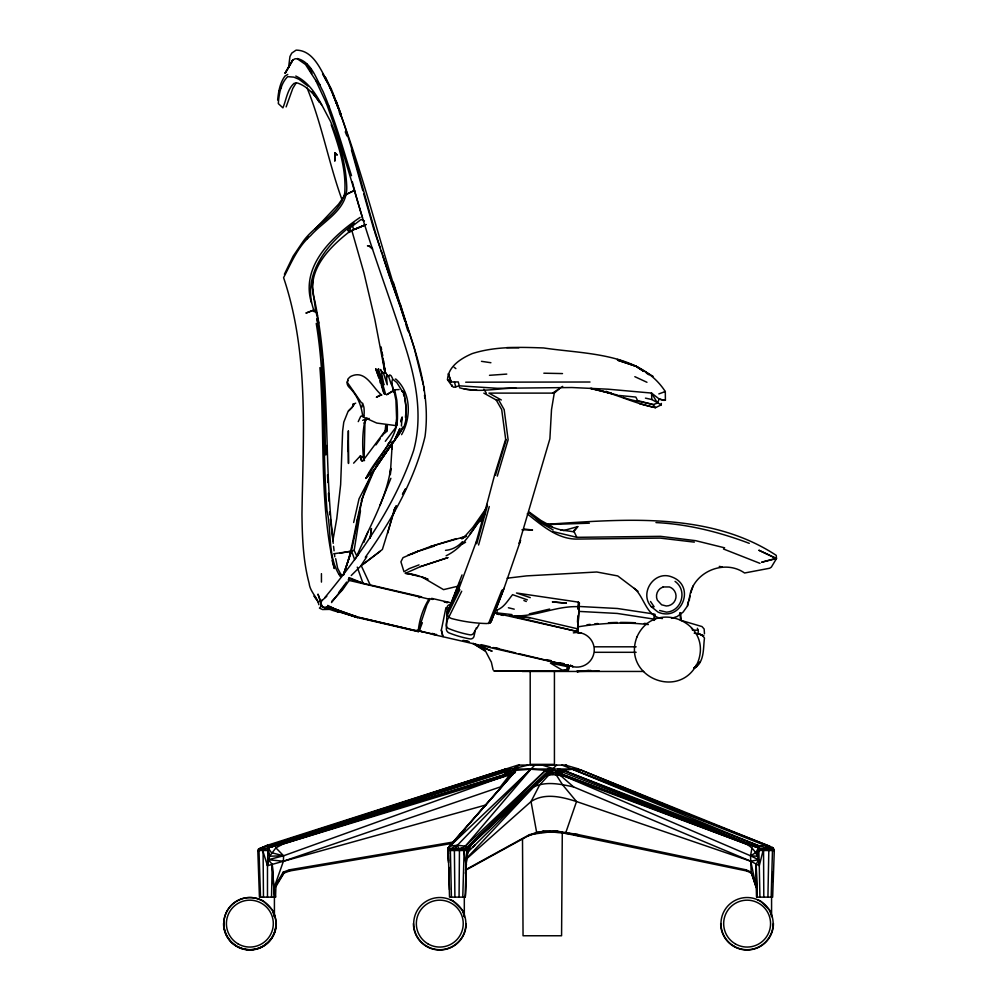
<?xml version="1.0" encoding="UTF-8"?>
<svg xmlns="http://www.w3.org/2000/svg" width="1000" height="1000" viewBox="0 0 1000 1000"><rect width="100%" height="100%" fill="white"/><g stroke="black" fill="none" stroke-linecap="round" stroke-linejoin="round"><path stroke-width="1.5" d="M267.488 897.138L267.475 865.7L269.587 856.225L267.488 845.263L518.025 765.088L566.613 765.1M486.213 804.887L272.225 864.375L274.462 897.138L272.225 864.375L268.312 859.712L283.562 855.788L504.963 776L505.012 769.25L514.05 768.55L527.975 765.138M530.2 671.2L530.2 764.375L554.425 764.375L554.425 671.2M271.512 897.138L272.225 864.375L267.475 865.7L267.987 847.812L510.175 769.025L508.325 773.475L505.412 774.438L283.137 843.95L257.812 850.5L259.438 897.138L275.538 897.138L275.912 886.625L283.875 873.112L289.6 870.987L452.762 843.3M348.263 441.15L348.35 430.812L348.488 463.475L348.263 441.15L348.075 451.488M459.062 897.138L459.45 850.5L457.388 845.263L534.812 765.088M577.863 609.2L578.35 602.125L516.475 593L530.262 597.638M767.925 897.138L768.825 850.188L768.7 848.662L764.65 845.263L561.962 765.088M459.45 850.5L466.85 847.812L471.938 843.95L544.5 776C549.263 771.475 556.763 772.663 562.463 774.438L745.987 843.95C752.387 846.938 756.812 852.925 758.475 859.712L756.188 864.375L756.637 897.138L772.65 897.138L774.287 850.5L772.6 847.513L578.387 769.025L516.1 769.025L514.788 770.662L514.75 773.088L508.325 773.475L509.275 775.088L512.675 774.7L509.787 770.662L505.375 771.95L267.987 847.812L271.525 852.738L283.562 855.788L283.412 861.237L274.125 887.588L275.538 897.138M484.05 806.963L514.75 771.95L516.1 769.025L514.05 768.55L513.088 770.2L513.337 772.95L509.787 770.662L505.412 774.438L267.987 847.812M462.775 897.138L464.188 849.1L463.088 847.513L458.75 848.662L451.15 848.662L448.95 847.513L449.412 846.15L516.062 770.3L530.788 769.25L545.513 770.3L548.663 769.025L550.6 773.088L539.688 784.887L531.038 801.55L466.213 859.175M562.288 832.45L561.575 935.763L523.05 935.763L522.5 838.6M364.562 460.575L363.675 460.337C362.275 447.388 362.113 433.15 365.037 420.312L367.238 418.237M771.162 897.138L772.475 850.5L771.85 848.988L764.65 845.263L759.712 846.15L563.387 770.3L558.25 769.025L556.1 774.7L562.65 784.887L576.525 801.55L750.788 861.237L759.287 865.7L759.912 897.138M465.05 897.138L466.85 847.812L545.513 770.3L547.05 771.95L546.688 775.088L533.65 786.925L466.012 858.988M772.5 881.587L772.8 872.262M387.35 424.812L386.587 431.9L387.2 424.925M768.55 850.5L758.5 847.812L562.225 771.95L553.475 770.2L549.738 770.662L471.938 843.95C461.975 859.625 468 879.837 465.262 897.138L449.513 897.138L448.237 847.812L530.788 769.25L465.375 846.15L459.15 850.188L450.363 850.188L447.8 849.1L448.95 847.513L450.363 850.188L451.413 897.138M509.787 770.662L513.088 770.2L514.788 770.662L514.75 771.95L516.1 769.025M387.038 394.538L393.913 390.575L395.925 400.262L396.6 418.237L395.575 427.8L385.312 441.312M579.362 602.888L577.638 631.725L579.362 602.888L578.35 602.125M355.913 558.088C368.25 528.587 386.012 500.525 390.725 468.413L390.288 474.712L392.287 443.162M402.125 417.238L401.037 422.075L401.25 419.212L402.125 417.238L401.413 425.975M392.013 449.2L392.3 443.225M385.438 432.025L385.812 424.75M577.475 622.238L577.837 616.025M385.238 432.837L385.712 425.163M313.062 277.05L312.35 286.65L315.775 311.112M463.95 850.5L466.087 865.7L466.562 859.712M606.038 391.3L611.8 393.525L591.237 388.462C613.375 392.512 633.45 403.4 655.512 407.663L661.237 404.875L661.35 403.438M369.2 418.45L366.213 419.3L364.95 422.362L364.1 460.4M465.538 873.662L466.35 864.375L466.087 865.7M465.538 873.312L466.35 864.375M321.912 600.062L320.75 602.987L321.362 606.275L324.55 607.638L330.262 607.4L337.6 610.95L357.275 616.95L418.025 631.237L419.162 631.075L420.125 625.188L426.95 604.712L429.663 599.812M671.5 618.375L677.2 616.5L683.075 612.137L687.487 605.95L687.887 602.1M653.725 620.4L654.362 614.288M654.412 620.4L655.05 614.288M376.463 465.5L394.538 440.675L399.888 428.488L394.162 441L373.85 470.325L365.913 478.425C374.988 458.525 396.312 441.9 397.438 418.888A19.288 2.025 87.8 0 0 396.775 400.012L394.675 389.75L386.438 394.787M452.212 386.312L447.512 379.725C448.162 366.362 461.163 358.325 472.25 353.587C495.3 346.238 519.738 347.125 543.6 347.95C584.788 354.175 640.05 352.438 665.3 391.562L665.4 400.2L664.013 400.35L659.163 399L651.525 393.062L608.025 389.188L571.812 387.525L497.362 388.3L459.275 385.812L453.85 387.325L452.212 386.312L452.35 385.15M393.338 391.287L391.688 382.762L392.562 379.062L396.85 382.562L402.987 392.5M370.238 538.05L371.438 528.488L370.238 537.75M361.912 407.163L362.238 404.762M467.438 852.513L544.5 776L552.725 774.587L564.038 776L750.55 855.788L757.35 856.225L758.5 847.812L759.712 846.15L768.7 848.662L773.388 848.662L764.65 845.263L769.575 846.15L770 847.812M405.438 417.362L406.262 408.387L404.637 398.025M360.487 510.712L354.162 550.388L356.725 555.925M687.487 605.95L690.013 596M332.837 540.887L336.775 518.562L340.637 484.675L342.625 431.037L343.775 422.15L348.188 411.125L352.075 407.5L354.05 404.012L353 404.25L353.713 404.625M567.812 664.725L567.562 665.362L435.95 635.138L436.1 634.288M394.3 510.75L382.388 549.462L360.6 566.237L351.238 575.513M752 847.862L750.55 855.788L751.162 872.125L756.263 887.588L750.788 861.237L573.6 786.925C560.538 784.175 546.362 780.938 533.65 786.925M380.425 370.712L380.65 369.538L382.262 372.85M354.162 550.388L351.562 550.988L343.325 574.95C356.65 540.887 355.688 502.725 373.85 470.325L359.038 498.812L353.663 522.487M343.325 574.95L351.438 551.05L362.463 497.975L374.188 470.15L393 441.362M559.812 388.275L554.263 393.113L551.512 409.613L549.888 438.787L519.075 543.45L519.837 542.55M263.463 897.138L263.062 847.513L505.012 770.3M442.7 636.188L441.337 630.112L445.938 607.638M493.775 670.987L567.163 671.137L568.45 670.163L569.325 666.35L567.938 665.163M475.225 630.887L473.888 636.763A3.588 3.588 0 0 1 469.837 638.9A107.513 107.513 0 0 1 448.625 632.712A4.537 4.537 0 0 1 446.35 628.237L447.25 606.538A3.588 3.588 0 0 1 451.2 604.612M395.112 508L393.762 513.825L395.812 506.675M286.137 106.9L292.787 88.413L296.1 83M757.35 856.225L758.825 850.5L758.5 847.812L563.387 770.3L562.225 771.95L562.463 774.438L564.038 776L745.987 843.95L758.5 847.812L755.688 852.738L750.55 855.788L758.475 859.712L759.287 865.7L763.863 847.513L768.825 850.188L774.25 850.188L772.6 847.513L774.287 850.5L758.825 850.5L759.287 865.7M689.338 600.525C689.812 573.688 723.037 557.888 744.575 573L769.625 568.25L771.35 567.125L776.488 558.575L776.25 555.363C708.775 510.913 621.587 519.425 544.788 524.438M486.812 504.475L494.837 474.15L505.662 439.275L501.7 409.613L496.213 399.988L483.837 393.113M569.087 666.062L568.212 669.862L566.95 670.775L495.037 671.175L505.513 671.188M307.9 86.075L298.988 79.3L293.837 77.125L287.663 76.662C280.675 83.537 278.988 94.175 278.312 103.588L282.9 107.85C286.363 99.663 287.262 89.35 294.113 83.312L297.475 83C308.2 86.575 315.15 95.95 321.562 104.688M387.688 533.212L393.8 511.075M478.575 545.013L489.275 506.575M476.737 543.775L487.438 505.613M476.112 542.288L486.812 504.4M387.4 426.25L385.712 430.188L362.663 461.1M492.2 617.913L490.05 623L486.712 623.55A115.162 86.35 10.8 0 1 451.275 618.462L448.825 617.137L447.325 615.15L447.113 612.962L459.963 582.1M497.3 476.15L508.125 439.787L504.162 409.613L498.675 399.988L496.213 399.988M495.45 475.275L506.275 439.562M356.662 522.087L357.725 518.663M690.725 593.05L693.162 585.85M504.062 588.25L491.05 621.838L504.062 588.25L520.638 540.225M402.775 427.062L398.837 434.663L395.538 438.688M419.162 631.075L422.35 622.7M451.775 602.962L457.925 586.138M476.112 542.188L459.25 587.775L447.113 612.962L459.25 587.65M465.438 869.837L529.65 834.562L549.388 831.975L549.825 830.812L556.737 831.137L578.013 834.562L746.137 869.837L751.162 872.125L756.263 887.588M566.838 670.913L567.175 670.05L562 670.013L550.388 663.075L567.938 666.787L567.175 670.05L560.788 671.175L566.838 670.913L567.562 665.362M448.787 608.925L462.038 574.925M363.837 542.463L367.788 532.35M490.05 623L503.3 589.388M552.725 774.587L553.112 768.55L556.562 765.138M260.525 897.138L258.975 850.188L259.587 848.662L267.488 845.263L258.587 848.988L257.812 850.5L267.587 850.5L269.587 856.225L283.562 855.75L275.9 847.862L269.587 856.225M488.512 623.575L501.9 590.2M380.1 504.988L390.887 478.312M623.175 397.312C632.725 401.05 643.125 401.887 653.138 404.588L657.5 403.075L659.163 399L664.013 400.35M493.1 669.887L491.362 662.225L485.15 650.375L473.137 643.5L492.137 651.188L473.263 643.525M353.438 405.775L348.938 410.662M361.275 500.513L362.463 497.975M358.25 421.625L360.763 416.275L363.725 415.812M392.438 442.262L392.038 443.075L391.275 442.362M479.012 624.513L476.637 628.7M694.2 633.188L697.562 633.663L698.425 631.9L697.387 628.25M384.225 372.638L384.725 371.625L386.188 373.125L387.388 376.712M447.325 615.15L459.862 589.65M353.263 405.6L354.05 404.012M448.825 617.137L461.712 591.225M758.5 847.812L562.463 774.438L557.825 770.662L553.387 772.95L549.738 770.662L546.688 775.088L550.6 773.088M450.363 850.188L451.15 848.662L457.388 845.263L465.375 846.15L466.85 847.812L467.85 852.738M394.175 509.712L396.15 505.9M390.35 445.5L389.775 446.6L389.487 445.425M394.175 509.837L396.15 506.163M357.463 555.825L358.837 553.3M402.55 494.35L405.513 488.925L402.525 494.212M401.587 434.663C411.388 417.762 411.2 392.75 395.9 379.125L395.312 379.062M459.15 850.188L464.188 849.1L466.712 850.5L467.088 856.225L466.85 847.812L547.05 771.95L548.663 769.025M285.188 73.112L292.775 60.025L285.188 73.112L292.775 60.025L295.138 58.75L297.4 58.863L305.5 64.488L315.775 80.5L326.4 103.263L338.075 136.275L362.512 217.725M328.438 607.55L330 607.463C342.775 614.15 333.512 610.7 327.8 608.675L328.438 607.55L330.262 607.4L357.275 616.95L330.262 607.4L324.55 607.638M284.4 274.225L293.15 256.15L302.512 242.325C314.65 224.275 339.263 215.375 344.738 193.15C346.45 169.688 338.963 146.613 331.2 124.763M399.925 431.275L394.538 440.675L404.162 426.463L405.6 421.287A17.962 3.125 87.8 0 0 405.538 402.337A17.962 3.125 87.8 0 0 402.413 390.887L401.688 391.1M275.912 886.625L274.125 887.588L283.225 872.125L289.4 869.837L454.1 841.888M389.2 375.863L389.787 374.888L391.15 375.788L392.512 378.375M279 91.213L281.425 87.175M485.363 511C474.462 527.413 464.775 546.938 446.15 555.75M432.825 599.45L429.263 598.612C423.125 608.088 419.038 620.413 418.237 631.65M484.7 514.763L480.662 521.15L478.475 522.337L470.188 533.638M513.337 772.95L514.788 770.662M384.025 433.587L386.538 429.65L382.125 436M360.6 566.237L366.875 556.6M365.913 478.425L388.188 444.913M486.312 508.162L472.887 527.325L463.488 537.938M467.163 851.263L469.438 847.862M396.425 436.275L398.988 432.475M274.125 887.588L283.875 873.112L283.225 872.125M374.188 470.15L391.838 444L382.587 456.287M322.088 605.212L319.438 608.112L322.537 609.538L329.637 609.388M375.962 444.888L380.363 438.537M345.838 193.775L338.575 204.175L315.087 228.988M346.637 582.05L338.612 592.688M376.55 465.513L391.838 444M465.588 870.238L528.438 835.725L535.763 833.388L536.613 832.225L549.825 830.812M306.8 238.975L308.575 236.637M462.463 541.638C458.3 546.475 452 549.888 445.513 550.325M694.225 668.15L699.875 662.262L694.225 668.15C704.712 662.312 703.088 648.188 704.463 638.05L701.812 634.65M419.3 631.112L418.375 631.675L357.463 617.525L338.575 611.725L337.325 612.325L338.688 611.375M331.538 602.575L344.338 586.263M528.562 512.238C538.15 521.613 550.612 527.788 563.7 530.525L577.762 526.613L573.713 531.775L560.9 529.975M365.3 557.3C391.287 520.837 414.513 480.5 425.012 436.575C432.312 382.5 407.587 331.138 391.488 280.95C367.825 217.9 356.337 151.025 331.125 88.588C322.625 74.987 315.462 50.188 296.1 50.138L291.762 53.1L289.95 56.525L288.538 67.812M337.587 612.112L337.975 611.95M324.725 597.725C361.488 553.362 395.05 505.637 413.6 450.55C423.137 415.812 415.825 379.412 405.075 345.887C387.912 291 366.512 237.5 352.312 181.688M389.575 446.438L391.413 444.263M472.975 847.087L475.012 844.725M516.062 770.3L448.237 847.812L448.512 861.137M482 809.3L448.237 847.812L448.488 850.625M332.762 537.075C323.462 458.375 331.012 378.125 314.625 300.2C305.375 270.8 329.387 247.188 350.513 230.863L366.125 224.488M458.775 837L461.912 833.525M387.612 444.562L390.763 441.1M464.975 829.475L448.237 847.812L452.512 843.95M511.112 773.088L500.35 786.925L283.412 861.237L268.312 859.712M353.625 463.162L360.387 455.887L362.85 457.375M331.95 601.125L342.512 589.875L349.137 580.425L348.312 579.65M419.05 564.875L409.137 568.65L404.012 571.775L400.913 561.812L403.025 557.638L418.638 550.988L430.425 546.55L466.525 536.175M577.762 526.613L573.7 530.825L576.838 537.325L660.562 536.337L695.6 540.662L724.663 547.837M326.825 596.225L321.463 601.013L320.662 603.475L321.463 605.95L323.562 607.475L326.163 607.475L328.275 605.95M362.7 420.387L366.962 418.237M354.688 559.788L351.562 550.988L340.163 553.237M528.438 835.725L536.613 832.225L531.038 801.55C544.8 792.537 562.075 796.925 576.525 801.55L565.538 833.388L746.762 870.987L751.388 873.112L754.613 879.862M465.375 846.15L545.513 770.3M466.85 847.812L546.613 774.438M354.4 223.162C327 243.663 300.387 275.637 314.438 311.863L312.887 310.425L306.15 313.012L312.887 310.425M461.838 538.962L465.562 535.95M363.975 563.562L380.337 551.225M365.037 420.312L366.287 419.412M541.55 832.438L543.4 831.137L578.013 834.562L578.65 835.725L569.288 833.388M364.012 423.013L364.95 422.362M411.1 554.412L418.638 550.988L407.788 555.237M552.638 393.113L562.688 386.375M494.162 610.675C502.887 609.6 507.475 600.862 512.575 594.663L527.375 599.862M514.05 768.55L519.2 765.138M258.975 850.188L263.062 847.513L258.587 848.988M360.075 217.425C332.663 235.963 300.413 265.875 311.363 302.562M318.925 601.912L320.387 600.975L318.038 594.325L320.387 600.975M505.375 771.95L510.175 769.025M462.013 544.288L465.562 542.25M287.775 74.45L284.988 76.05C279.9 82.875 278.463 91.775 277.65 100.062M349.113 232.425L352.612 230.438M458.812 585.988L443.537 589.637L421.675 576.838L428.025 579.275L417.025 575.4L405.387 573.325L420.487 566.613L447.788 557.65L420.487 566.613M275.9 847.862L283.137 843.95L509.275 775.088L505.412 774.438M318.85 604.725C317.6 597.425 310 591.8 309.15 583.4C303.125 560.875 302.238 537.438 301.962 514.25C303.087 435.387 309.212 353.638 283.587 277.65C291.35 262.775 297.762 246.775 310.812 235.45C324.05 220.55 347.488 209.775 346.75 186.825C345.85 163.912 339.45 141.562 330.175 120.688C321.075 104.488 313.637 84.588 295.775 76.037M547.05 771.95L549.738 770.662M365.637 224.737L354.513 229.425L365.513 224.887M351.213 551.337L333.888 553.725M353 404.25L355.688 403.175M693.913 667.825L696.663 666.8M259.125 850.5L262.987 849.1L267.587 850.5M419.125 597.65L421.538 596.825L362.25 583.1M267.488 846.15L505.012 769.25M418.075 551.337L434.475 546.075M758.825 850.5L763.225 849.1L768.825 850.188M430.425 546.55L456.4 538.612M535.763 833.388L543.4 831.137M658.838 393.913L665.3 391.562L664.5 391.6M562.463 774.438L560.025 775.088L556.475 773.088M460.913 537.888L465.15 536.763M529.375 613.85L549.637 609.075M750.788 861.237L758.475 859.712M332.163 560.638L334.325 568.55C318.95 502.713 325.163 434.538 319.925 367.638M577.5 626.925C600.862 623.013 624.788 621.888 648.363 624.562M578.225 608.138L579 608.025M507.137 578.2L526.587 575.887L596.8 572L617.737 575.938L638 591.263M563.387 770.3L572.487 769.25L581.587 770.3L682.262 811.725M549.388 831.975L556.737 831.137L565.538 833.388M449.412 846.15L457.388 845.263L454.4 850.5L454.9 897.138M394.675 389.75L399.087 389.575M599.312 671L576.938 671.45L590.9 670.438M582.675 671.012L576.938 671.45L588.138 670.7M576.938 671.45L588.8 670.475M489.487 375.312L506.775 374.087M515.975 388.137C497.275 388.125 477.788 393.35 459.45 387.713M589.362 523.188L547.6 524.575M447.512 379.725L451.175 381.95L458.25 381.925L459.275 385.812M639.55 403.725L655.512 407.663L653.138 404.588L637.513 400.513L635.862 397.075L619.212 395.487M577.9 633L580.887 632.9M518.862 347.812L506.688 347.612M528.125 670.962L531.112 670.913M590.013 382.013L465.7 382.2M578.162 606.688C556.575 605.812 536.512 616.425 515.013 615.913L530 617.725L577.163 628.725L576.862 631.413L493.913 612.762M554.263 393.113L488.963 393.113L501.325 399.988M692.425 630.2L698.325 630.2M594.812 646.812L636.138 646.812M594.812 652.3L636.138 652.3M522.212 671.45L643.675 671.45M542.312 831.875L559.1 831.875M466.712 850.5L447.863 850.5L448.512 862.663M223.512 923.612L223.538 923.612A26.387 26.387 0 0 0 249.913 950A26.387 26.387 0 0 0 276.3 923.612L276.3 923.612M720.662 923.612L720.688 923.612A26.387 26.387 0 0 0 747.038 950A26.387 26.387 0 0 0 773.425 923.612L773.462 923.612M297.3 58.537C311.637 61.925 316.762 79.925 323.062 91.512C334.663 118.837 342.625 147.463 351.512 175.725M577.95 606.413L617.375 608.488L653.562 613.95M579.113 611.413L617.212 613.438L654.825 619.237M521.938 529.788L532.525 529.987L523.688 528.987M651.263 606.688L658.1 612.137C681.762 622.362 696.263 585.662 671.7 576.912C654.438 569.987 638.862 593.013 651.263 606.688L654.1 606.737L650.512 601.475M543.837 373.2L562.5 373.575M655.962 522.575C687.987 524.125 719.35 532.062 749.262 543.337M464.237 389.075L476.912 390.262M327.8 608.675L329.762 608.938M530 617.725L509.462 615.487L577.85 631.663M512.013 614.6L497.075 612.913L497.062 610.275M694.325 542.137L660.225 538.1L575.75 539.087C556.75 538.65 541.512 525.062 527.238 513.837M481.475 361.337L490.9 362.725M405.387 573.325L415.538 574.862M664.6 400.062L665.4 400.2M719.262 566.4L722.3 566.962M576.838 537.325L552.337 531.45M500.513 614.837L503.312 615.438M431.987 633.4L434.738 634M645.45 398.137L651.85 399.538L661.237 404.875M500.05 614.188L496.662 613.4M496.85 614.012L499.113 614.538M432.575 634.362L435.95 635.138M431.65 598.35L450.025 602.612M444.275 602.1L445.412 602.362M464.575 640.675L469.1 641.725L463.062 640.337M494.725 647.65L499.25 648.7M546.688 659.638L551.237 660.688M559.575 662.675L564.1 663.713M416.275 630.337L436.887 635.1M359.225 617.5L418.663 631.312M348.35 580.237L428.675 599.025M518.8 653.662L573.025 666.625L570.462 665.288M481.138 644.65L490.175 646.812M493.188 647.537L515.788 652.938M617.837 395.15L590.2 388.4M431.062 633.75L417.287 630.438L422.488 631.763M659.638 610.487L666.425 612.15C681.838 611.3 687.738 590.25 675.05 581.388M508.387 607.75L514.237 609.188M757.725 900.088L760.263 900.763L769.912 910.425L771.575 916.637L771.575 897.237M261.5 900.337L260.562 900.088L263.087 900.763L272.75 910.425L274.413 916.637L274.413 897.237M410.462 574.1L419.387 576.512M450.462 900.088L452.987 900.763L462.65 910.425L464.312 916.637L464.312 897.237M662.463 618.575C646.15 616.675 644.75 597.663 634.388 588.375M680.487 620.225L701.988 626.562L704.15 629.012L704.475 633.812M357.75 617.163L342.325 612.537M393.562 392.113L392.15 384.538L391.163 384.263L388.4 375.788L387.038 374.888L386.45 375.863L387.25 384.775L383.45 373.125L381.975 371.625L381.488 372.638L383.925 384.825L381.95 381.637L380.125 373.925L377.912 369.538L384.412 394.062M381.788 395.112C372.413 387.95 365.75 368.787 350.45 376.575L348.075 378.812L347.4 382.537L361.388 402.688L362.688 403.275L363.888 407.163A6.562 1.137 87.8 0 1 364 415.075A6.562 1.137 87.8 0 1 362.675 416.112C361.413 405.175 357.113 394.862 348.975 387.113A11.2 7.338 5.7 0 1 347.825 380.375M565.45 765.138L577.238 768.55L580.288 770.487M698.713 633.675L700.6 634.263M697.562 633.663L703.812 635.625M700.9 635.125L703.4 635.913M339.125 611.438L340.188 611.788M542.362 765.138L553.112 768.55M348.6 578.337L362.987 583.275L357.275 567.125M723.487 549L759.987 563.362M617.513 359.412L636.013 366.325L653.088 376.35M769.575 846.15L572.487 769.25L759.712 846.15M343.512 575.3L340.737 574.163L337.625 568.263L335.688 558.675M349.075 577.575L362.987 583.275M685.138 812.9L689.45 814.675M523.875 600.5L526.3 601.512M329.625 606.775L337.062 610.037M363.275 416.987L376.75 423.062L395.425 425.55A16.413 2.85 87.8 0 0 396.775 423.35M634.825 376.675L646.963 382.287M570.45 665.4L573.025 666.625M338.3 610.575L327.7 605.425L329.225 607.188M552.337 526.775L541.013 520.525L529.438 512.2M553.175 529.975L541.613 523.237L536.325 518.987M450.163 850.5L447.8 849.1L448.55 853.363M473.137 643.5L484.875 650.987M646.3 373.05L648.838 374.762M364.387 220.925L361.1 219.475L347.812 229.55L347.788 230.712L350.513 230.863L349.625 227.887M558.25 769.025L562.225 771.95M567.9 665.25L569.325 666.35M454.137 367.262L455.863 368.612M573.6 786.925L560.025 775.088L557.825 770.662M315.775 80.5L319.975 84.612M338.913 573.888L341.388 576.388M556.737 831.137L557.95 832.438M326.4 103.263L328.9 106.188M773.363 849.1L774.25 850.188M691.488 628.25L692.1 629.038M340.288 576.487C327.425 557.463 331.763 532.288 327.038 510.625C322.025 448.275 326.525 385.387 316.238 323.438M316.188 598.888L314.062 595.975L318.337 602.212M312.288 91.438L319.375 102.375M696.35 664.862L696.9 665.713M483.9 389.212L486.3 393.113M324.562 77.425L328.125 83.875M657.5 403.075L651.525 393.062L651.85 399.538M322.55 73.825L326.9 81.3L323.2 74.638M746.137 869.837L746.762 870.987M313.038 92.725L314.513 95.463M306.613 63.688L311.8 73.525L310.438 68.175M329.35 86.45L334.162 97.2M361.213 565.588L370.188 584.938M307.075 87.963C321.962 124.275 328.787 163.538 342.275 200.487M377.425 373.913L375.7 368.688L379.1 377.45M333.312 95.262C362.8 169.75 380.613 248.15 406.238 323.963L393.325 282.275M345.238 131.8L346.912 135.925M333.413 95.55L340.85 114.55M339.263 112.225L340.95 116.438M333.375 95.5L338.188 107.737L334.75 98.637M341.2 114.825L336.362 101.538M390.688 280.075L399.812 304.788M377.85 375.087L379.113 378.6M374.675 232.062L380.15 247.875M381.138 250.75L382.137 253.637M332.413 92.875L332.837 94.138M380.637 381.875L381.825 384.812L380.05 378.312M352.275 225.362L353.787 229.775M400.062 303.45L414.237 348.188L423.3 384.663M382.638 255.075L390.213 278.6M315.387 309.088L317.45 315.6M262.7 850.5L267.475 865.7M400.712 307.712L404.762 320.887M405.662 323.812L407.925 331.125M403.413 393.888L404.25 396.65M381.275 384.875L383.438 392.3M381.95 381.637L385.6 394.225M362.85 190.787L351.438 149.9M363.688 193.738L374.188 230.625M351.95 230.938L363.963 272.95L374.825 319.363L384.837 371.775M380.988 381.887L384.312 393.787M441.337 630.112L443.05 636.525M273.425 912.913L274.413 916.637M454.475 382.075L455.775 387.025M391.688 382.762L392.15 384.538M361.725 461.213L360.387 455.887L361.025 460.012M315.65 310.55L318.75 322.987M379.738 380.613L380.238 382.925M378.663 369.663L378.45 368.688L378.562 370.262M396.4 422.525L396.938 425.438M317.812 323.162L317.025 318.65L322.312 358.625L324.675 401.5L325.425 454.862M289.4 869.837L289.6 870.987M383.1 358.8L385.225 372.287M381.962 351.737L382.438 354.812M382.912 357.9L383.387 360.988M383.862 364.062L385.062 371.775M382.137 352.975L382.6 356.012M383.075 359.038L383.537 362.062M381.15 346.975L381.6 350.012M382.05 353.062L382.5 356.1M382.95 359.15L384.988 372.85M383.775 363.587L385.1 372.738M329.575 511.875L329.925 514.862M330.438 519.35L333.212 543.312M333.562 546.3L334.087 550.8M334.425 553.8L334.775 556.8M680.512 612.7L681.312 620.4M679.825 612.762L680.625 620.4M423.65 386.15L424.087 390.637M424.513 395.125L424.812 398.113M313 292.8L312.762 289.837M327.887 482.512L327.525 474.775M328.475 493.35L328.9 501.087M757.288 897.138L756.188 864.375L756.637 897.138M325.487 416.488L325.7 422.6M326.475 445.525L326.788 454.7M448.738 867.2L449.487 889.65M763.55 850.5L763.8 897.138M321.438 573.65L321.45 582.1M466.175 923.612A26.387 26.387 0 0 1 439.8 950A26.387 26.387 0 0 1 413.413 923.612M273.863 913.225A26.088 26.088 0 0 1 262.975 946.213M261.688 946.912A26.088 26.088 0 0 1 238.188 946.912M236.825 946.213A26.088 26.088 0 0 1 236.825 901.025A26.088 26.088 0 0 1 275.963 923.612A26.088 26.088 0 0 1 236.825 946.213A26.088 26.088 0 0 1 226.988 911.213A26.088 26.088 0 0 1 261.688 900.325M587.062 624.763A261.225 261.225 0 0 1 590.163 624.362M594.812 623.837A261.225 261.225 0 0 1 597.925 623.525M608.438 622.775A261.225 261.225 0 0 1 617.413 622.463M620.388 622.425A261.225 261.225 0 0 1 635.262 622.762M644.275 623.375A261.225 261.225 0 0 1 647.362 623.663M573.362 632.875A17.3 17.3 0 0 1 594.163 651.488A17.3 17.3 0 0 1 570.163 665.725M448.963 617.087A14.963 14.963 0 0 0 446.35 624.775A3.588 3.588 0 0 0 448.625 628.55A107.688 107.688 0 0 0 469.837 634.8A3.588 3.588 0 0 0 473.888 632.663A23.312 23.312 0 0 0 476.262 627.938M334.925 152.662L334.787 161.163L335.238 152.95L337.25 155.113L334.925 152.662M636.95 636.938C621.613 676.975 680.425 701.338 697.887 662.175C713.225 622.137 654.412 597.775 636.95 636.938M447.688 602.163L446.95 602.675L447.688 602.163M379.288 395.538L376.362 397.262L381.45 394.888L379.288 395.538M663.088 586.962L660.263 588.488A9.787 9.787 0 0 0 657.312 600.138L661.637 604.8L666.275 605.988A9.787 9.787 0 0 0 669.45 586.95L663.088 586.962M351.362 191.838L345.85 194.662L354.613 190.425L351.362 191.838M776.025 558.325L761.65 562.225L776.488 558.575L758.812 550.212L776.025 558.325M368.938 245.75L367.475 245.8L368.963 245.8L372.6 248.962L368.938 245.75M566.375 603.162L552.487 601.925L566.375 603.162M357.488 617.537L337.6 610.95L357.488 617.537M636.175 366.238L617.487 360.163L636.013 366.325L643.688 371.388L636.175 366.238M326.138 78.95L325.325 77.275L331.287 89.95L326.138 78.95M451.175 381.95L448.387 373.8L451.175 381.95M464.312 916.637L463.65 914.15L464.312 916.637M734.013 946.213A26.088 26.088 0 0 0 773.15 923.612A26.088 26.088 0 0 0 734.013 901.025A26.088 26.088 0 0 0 734.013 946.213M426.737 946.213A26.088 26.088 0 0 0 465.875 923.612A26.088 26.088 0 0 0 426.737 901.025A26.088 26.088 0 0 0 426.737 946.213M238.137 943.925A23.45 23.45 0 0 0 273.312 923.612A23.45 23.45 0 0 0 238.137 903.312A23.45 23.45 0 0 0 238.137 943.925M428.062 943.925A23.45 23.45 0 0 0 463.237 923.612A23.45 23.45 0 0 0 428.062 903.312A23.45 23.45 0 0 0 428.062 943.925M735.387 943.925A23.45 23.45 0 0 0 770.562 923.612A23.45 23.45 0 0 0 735.387 903.312A23.45 23.45 0 0 0 735.387 943.925"/></g></svg>
